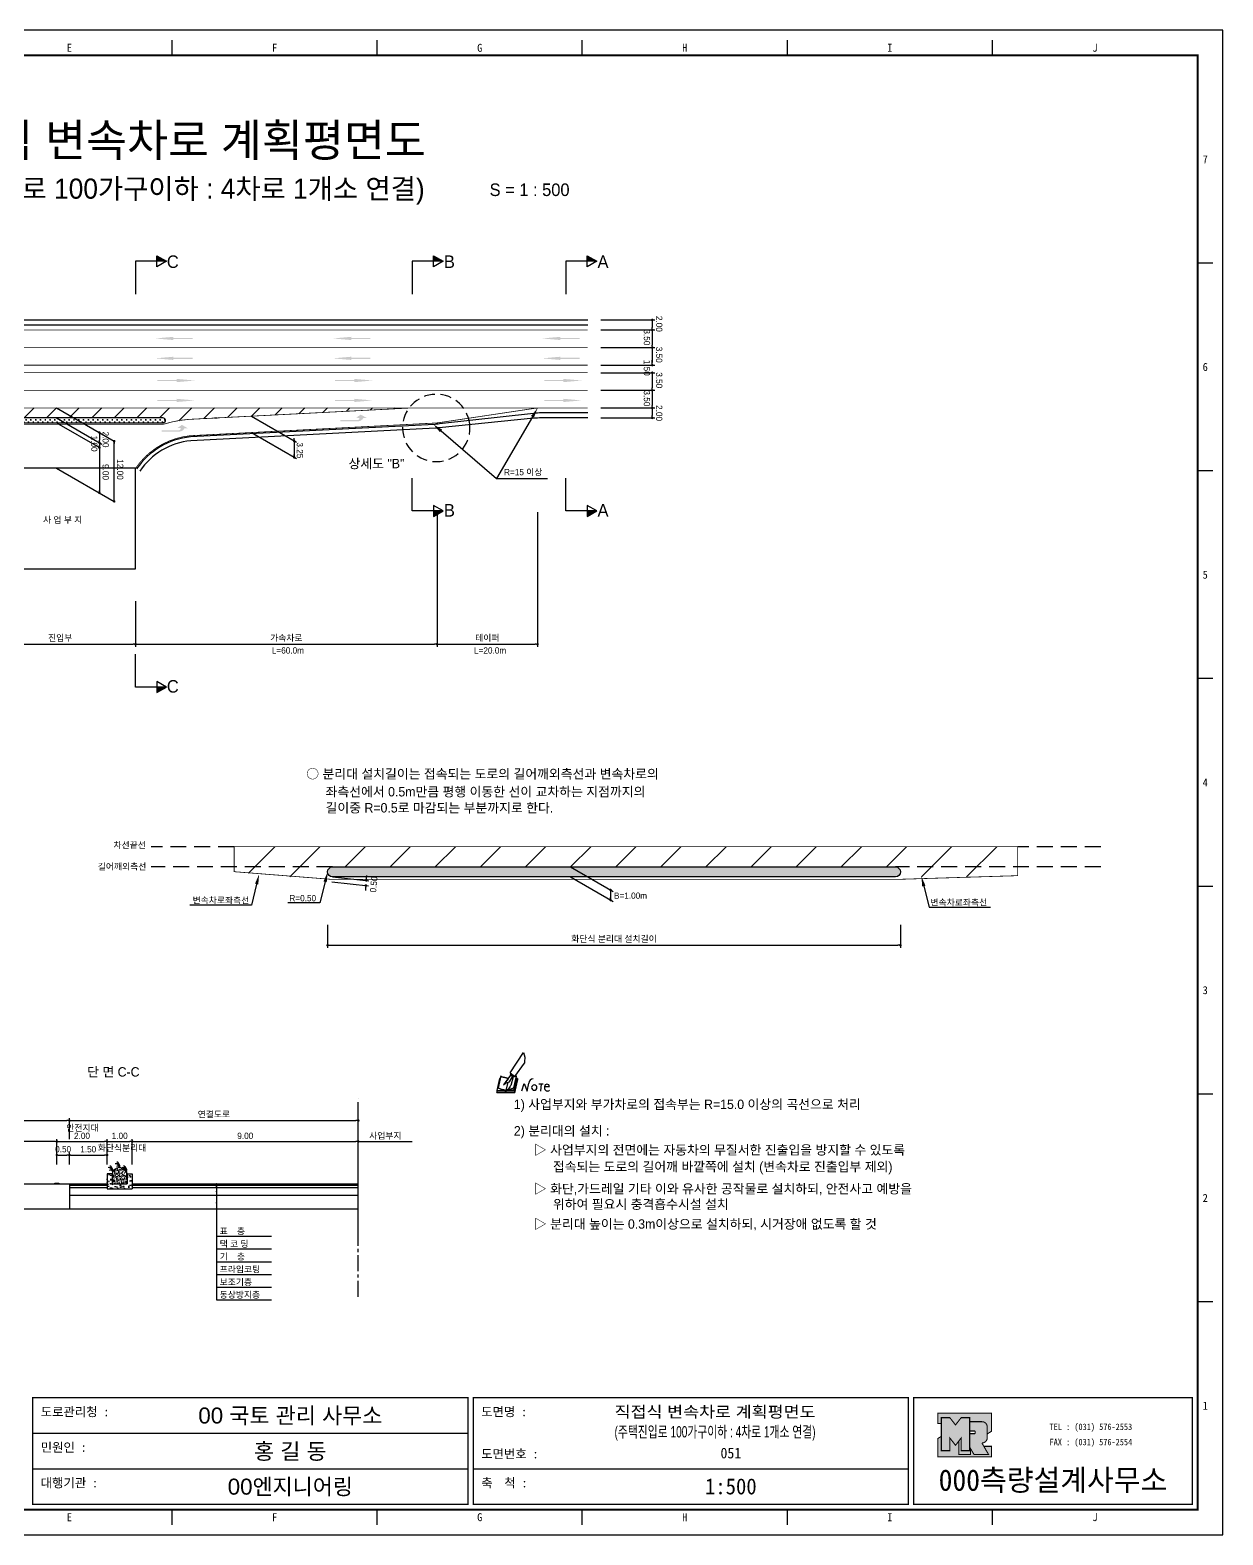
# Model space of a CAD drawing. Header units: millimetres. Extents: x 543 to 966, y 6 to 306.
# Drawn here: x 728.8 to 966.2, y 6.4 to 305.8 of the extents above; entities that cross this region are included whole.
import ezdxf
from ezdxf.enums import TextEntityAlignment as Align

# ---------------------------------------------------------------- set-up
doc = ezdxf.new("R2010")
doc.units = ezdxf.units.MM
doc.linetypes.add('CENTER', pattern=[50.8, 31.75, -6.35, 6.35, -6.35])
doc.linetypes.add('HIDDEN', pattern=[9.525, 6.35, -3.175])
for name, color, linetype in [('CC-GSTR-0004', 4, 'Continuous'), ('CM-LANE-0030', 30, 'Continuous'), ('CZ-DIMT-0002', 7, 'Continuous'), ('CZ-EXST-0002', 1, 'Continuous'), ('CZ-LIN1-0007', 7, 'Continuous'), ('CZ-LIN2-0003', 3, 'Continuous'), ('CZ-LINE-0001', 7, 'Continuous'), ('CZ-TEXT-BOX0', 7, 'Continuous'), ('TITLE', 7, 'Continuous')]:
    doc.layers.add(name, color=color, linetype=linetype)
doc.styles.add('견고딕', font='arial.ttf')
doc.styles.add('돋움', font='')
doc.styles.add('돋음체', font='')
doc.styles.get('돋움').set_extended_font_data('Dotum')
doc.styles.get('돋음체').set_extended_font_data('DotumChe')

# ---------------------------------------------------------------- blocks, each defined once
blk = doc.blocks.new('note')
for p, q in [((0.85, 3.5), (3.53, 7.57)), ((3.53, 7.57), (3.8, 6.64)), ((3.8, 6.64), (3.69, 5.72)), ((1, 3.1), (0.75, 2.77)), ((0.85, 3.5), (1.8, 2.79)), ((1, 3.4), (0.85, 3.21)), ((0.85, 3.21), (1.52, 2.71)), ((1.8, 2.79), (3.74, 5.46)), ((3.69, 5.72), (3.74, 5.46)), ((-1.24, 2.36), (-1.77, 0)), ((-1.77, 0), (1.77, 0)), ((-1.77, 0), (-1.77, -0.3)), ((-1.53, 0.52), (-1.55, 0.54)), ((-1.01, 2.9), (-1.53, 0.52)), ((-1.48, 0.48), (-1.53, 0.52)), ((-1.43, 0.44), (-1.48, 0.48)), ((-1.38, 0.41), (-1.43, 0.44)), ((-1.33, 0.4), (-1.38, 0.41)), ((-1.27, 0.37), (-1.33, 0.4)), ((-1.22, 0.35), (-1.27, 0.37)), ((-1.13, 2.36), (-1.24, 2.36)), ((-1.17, 0.33), (-1.22, 0.35)), ((-1.12, 0.32), (-1.17, 0.33)), ((-1.02, 0.25), (-1.12, 0.32)), ((-0.97, 0.22), (-1.02, 0.25)), ((-1, 2.9), (-1.01, 2.9)), ((-0.98, 2.85), (-1, 2.9)), ((-0.95, 2.8), (-0.98, 2.85)), ((-0.93, 0.21), (-0.97, 0.22)), ((-0.9, 2.75), (-0.95, 2.8)), ((-0.88, 0.19), (-0.93, 0.21)), ((-0.85, 2.72), (-0.9, 2.75)), ((-0.8, 0.18), (-0.88, 0.19)), ((-0.79, 2.69), (-0.85, 2.72)), ((-0.75, 0.17), (-0.8, 0.18)), ((-0.74, 2.68), (-0.79, 2.69)), ((-0.7, 0.16), (-0.75, 0.17)), ((-0.69, 2.65), (-0.74, 2.68)), ((-0.64, 0.15), (-0.7, 0.16)), ((-0.64, 2.65), (-0.69, 2.65)), ((-0.59, 2.63), (-0.64, 2.65)), ((-0.58, 0.14), (-0.64, 0.15)), ((-0.54, 2.62), (-0.59, 2.63)), ((-0.53, 0.13), (-0.58, 0.14)), ((-0.48, 2.61), (-0.54, 2.62)), ((-0.48, 0.12), (-0.53, 0.13)), ((-0.43, 2.61), (-0.48, 2.61)), ((-0.43, 0.11), (-0.48, 0.12)), ((0.75, 2.77), (-0.46, 1.16)), ((0.37, 2.24), (-0.46, 1.16)), ((-0.46, 1.16), (-0.08, 1.47)), ((-0.38, 2.59), (-0.43, 2.61)), ((-0.38, 0.08), (-0.43, 0.11)), ((-0.33, 2.59), (-0.38, 2.59)), ((-0.29, 0.06), (-0.38, 0.08)), ((-0.27, 2.58), (-0.33, 2.59)), ((-0.23, 0.05), (-0.29, 0.06)), ((-0.22, 2.57), (-0.27, 2.58)), ((-0.16, 0.04), (-0.23, 0.05)), ((-0.17, 2.56), (-0.22, 2.57)), ((-0.12, 2.55), (-0.17, 2.56)), ((-0.11, 0.03), (-0.16, 0.04)), ((-0.07, 2.53), (-0.12, 2.55)), ((-0.04, 0.02), (-0.11, 0.03)), ((-0.08, 1.47), (0.72, 1.75)), ((-0.01, 2.51), (-0.07, 2.53)), ((-0.05, -0.3), (-0.05, 0)), ((0, 0), (-0.04, 0.02)), ((0.04, 2.5), (-0.01, 2.51)), ((0.37, 1.63), (0, 0)), ((0, 0), (1.6, 0.53)), ((0, 0), (1.65, 0.18)), ((0, 0.01), (0.06, 0.04)), ((0, -0.3), (0, 0)), ((0.09, 2.48), (0.04, 2.5)), ((0.05, -0.3), (0.05, 0)), ((0.06, 0.04), (0.11, 0.07)), ((0.14, 2.48), (0.09, 2.48)), ((0.11, 0.07), (0.16, 0.09)), ((0.2, 2.47), (0.14, 2.48)), ((0.16, 0.09), (0.21, 0.12)), ((0.26, 2.43), (0.18, 2.46)), ((0.21, 0.12), (0.27, 0.14)), ((0.34, 2.4), (0.26, 2.43)), ((0.27, 0.14), (0.36, 0.19)), ((0.45, 2.37), (0.34, 2.4)), ((0.36, 0.19), (0.41, 0.22)), ((0.41, 0.22), (0.46, 0.27)), ((0.46, 0.27), (0.51, 0.3)), ((0.51, 0.3), (0.56, 0.34)), ((0.56, 0.34), (0.6, 0.4)), ((0.6, 0.4), (0.64, 0.45)), ((0.64, 0.45), (0.67, 0.51)), ((0.67, 0.51), (0.74, 0.58)), ((0.72, 1.75), (1.16, 2.53)), ((0.74, 0.58), (0.79, 0.63)), ((0.79, 0.63), (0.83, 0.68)), ((0.83, 0.68), (0.86, 0.73)), ((0.86, 0.73), (0.89, 0.79)), ((0.89, 0.84), (0.92, 0.89)), ((0.89, 0.79), (0.89, 0.84)), ((0.92, 0.89), (0.96, 0.95)), ((0.96, 0.95), (1.01, 0.97)), ((1.47, 2.74), (1.01, 0.97)), ((1.16, 2.53), (1.37, 2.82)), ((2.13, 2.84), (1.44, 2.63)), ((1.52, 2.71), (1.66, 2.9)), ((1.6, 0.53), (2.13, 2.84)), ((1.65, 0.18), (2.19, 2.48)), ((1.77, 0), (2.3, 2.36)), ((1.77, -0.3), (2.3, 2.07)), ((1.77, -0.38), (2.3, 1.99)), ((1.77, -0.44), (2.3, 1.93)), ((1.77, 0), (1.77, -0.3)), ((2.19, 2.48), (2.04, 2.47)), ((2.3, 2.36), (2.16, 2.36)), ((2.3, 2.36), (2.3, 2.07)), ((3.21, -0.08), (3.68, 1.4)), ((3.68, 1.4), (4.26, -0.14)), ((4.26, -0.14), (4.56, 1.44)), ((6.55, 1.34), (7.46, 1.34)), ((7.01, 1.34), (6.87, -0.11)), ((7.71, 0.77), (7.71, 0.55)), ((7.71, 0.77), (8.67, 0.77)), ((-1.77, -0.3), (1.77, -0.3)), ((-1.77, -0.43), (-1.77, -0.3)), ((-1.77, -0.37), (1.77, -0.37)), ((-1.77, -0.43), (1.77, -0.43))]:
    blk.add_line(p, q)
for centre, major_axis, start_param, end_param in [((0.4, 2.31), (0.0702, 0.0702), 3.283946, 6.425539), ((5.68, 1.23), (-0.806, 0.806), -0.591174, 0.597824), ((5.66, 0.58), (-0.378, 0.378), 3.926991, 10.210176), ((8.3, 0.49), (0.422, 0.422), 2.265602, 4.634911), ((8.19, 0.77), (-0.342, 0.342), 3.926991, 7.068583)]:
    blk.add_ellipse(centre, major_axis=major_axis, ratio=1, start_param=start_param, end_param=end_param)
blk = doc.blocks.new('_Dot')
at = {"color": 0, "linetype": 'ByBlock', "lineweight": -2}
blk.add_line((-0.5, 0), (-1, 0), dxfattribs=at)
at = {"color": 0, "linetype": 'ByBlock', "const_width": 0.5}
blk.add_lwpolyline([(-0.25, 0, 1), (0.25, 0, 1)], format="xyb", close=True, dxfattribs=at)

msp = doc.modelspace()

# ---------------------------------------------------------------- hatches: boundary and pattern name
at = {"layer": 'CM-LANE-0030'}
h = msp.add_hatch(dxfattribs=at)
h.set_pattern_fill('ANSI31', color=256, style=0)
h.set_pattern_definition([(45, (544.5834, 41.0683), (-2.245064, 2.245064), [])])
h.paths.add_polyline_path([(755.28, 228.6, -0.830663), (755.46, 227.64, 0.001236), (755.38, 227.6), (756.89, 227.6, -0.050333), (760.49, 228.32), (804.9, 230.6), (692.7, 230.6), (710.27, 228.99, -0.062108), (714.57, 227.6), (715.69, 227.6, 0.001633), (715.58, 227.66, -0.783474), (715.81, 228.6)])
at = {"layer": 'CZ-EXST-0002'}
h = msp.add_hatch(dxfattribs=at)
h.set_pattern_fill('AR-CONC', color=256, scale=0.01, style=0)
h.set_pattern_definition([(50, (-363.9591, 3559.076), (1.8218467, -0.15939086), [0.1905, -2.0955]), (355, (-363.9591, 3559.076), (-0.3524283, 1.9105664), [0.1524, -1.6764]), (100.451, (-363.8073, 3559.0628), (1.469425, 1.7511669), [0.1619, -1.7809]), (46.1842, (-363.9591, 3559.584), (2.7107904, -0.4204233), [0.28575, -3.14325]), (96.6356, (-363.7332, 3559.549), (2.3740423, 2.4742556), [0.24285, -2.67135]), (351.184, (-363.9591, 3559.584), (2.374046, 2.4742512), [0.2286, -2.5146]), (21, (-363.7051, 3559.457), (1.5161488, -1.0226552), [0.1905, -2.0955]), (326, (-363.7051, 3559.457), (0.6180203, 1.8418797), [0.1524, -1.6764]), (71.4514, (-363.5788, 3559.3719), (2.1341649, 0.8192286), [0.1619, -1.7809]), (37.5, (-363.95915, 3559.0761), (0.03088603, 0.84555039), [0, -1.65608, 0, -1.7018, 0, -1.68275]), (7.5, (-363.95915, 3559.0761), (0.66819663, 1.00180575), [0, -0.97028, 0, -1.61798, 0, -0.64135]), (327.5, (-364.52557, 3559.0761), (1.35590595, -0.05728744), [0, -0.635, 0, -1.9812, 0, -2.6289]), (317.5, (-364.7796, 3559.0761), (1.4812918, 0.2542649), [0, -0.8255, 0, -1.31572, 0, -1.8669])])
h.paths.add_polyline_path([(749.16, 75.23), (749.16, 78.23), (748.16, 78.23), (748.16, 76.23), (745.16, 76.23), (745.16, 78.23), (744.16, 78.23), (744.16, 75.23)])
h = msp.add_hatch(dxfattribs=at)
h.set_pattern_fill('AR-SAND', color=256, scale=0.01, style=0)
h.set_pattern_definition([(37.5, (-363.95915, 3559.07607), (-0.016000313, 0.489413237), [0, -0.38608, 0, -0.4318, 0, -0.41275]), (7.5, (-363.95915, 3559.0761), (0.44952328, 0.7168251), [0, -0.20828, 0, -0.34798, 0, -0.13335]), (327.5, (-364.27157, 3559.07607), (0.79099237, 0.001437185), [0, -0.127, 0, -0.4572, 0, -0.5969]), (317.5, (-364.27157, 3559.0761), (0.76355645, 0.22292932), [0, -0.0635, 0, -0.29972, 0, -0.3429])])
edge = h.paths.add_edge_path()
edge.add_ellipse((746.66, 78.23), major_axis=(-1.5, 0), ratio=0.829212, start_angle=180, end_angle=360)
edge.add_line((745.16, 78.23), (745.16, 76.23))
edge.add_line((745.16, 76.23), (748.16, 76.23))
edge.add_line((748.16, 76.23), (748.16, 78.23))
at = {"layer": 'CZ-LIN1-0007'}
for points in [[(757.37, 244.74), (757.37, 244.53), (761.19, 244.53), (761.19, 244.32), (757.37, 244.32), (757.37, 244.1), (753.72, 244.42)], [(792.74, 244.74), (792.74, 244.53), (796.56, 244.53), (796.56, 244.32), (792.74, 244.32), (792.74, 244.1), (789.09, 244.42)], [(834.38, 244.74), (834.38, 244.53), (838.2, 244.53), (838.2, 244.32), (834.38, 244.32), (834.38, 244.1), (830.73, 244.42)], [(757.37, 240.78), (757.37, 240.57), (761.19, 240.57), (761.19, 240.36), (757.37, 240.36), (757.37, 240.14), (753.72, 240.46)], [(792.74, 240.78), (792.74, 240.57), (796.56, 240.57), (796.56, 240.36), (792.74, 240.36), (792.74, 240.14), (789.09, 240.46)], [(834.38, 240.78), (834.38, 240.57), (838.2, 240.57), (838.2, 240.36), (834.38, 240.36), (834.38, 240.14), (830.73, 240.46)], [(757.98, 236.37), (757.98, 236.15), (754.15, 236.15), (754.15, 235.94), (757.98, 235.94), (757.98, 235.72), (761.63, 236.05)], [(793.35, 236.37), (793.35, 236.15), (789.52, 236.15), (789.52, 235.94), (793.35, 235.94), (793.35, 235.72), (797, 236.05)], [(834.98, 236.37), (834.98, 236.15), (831.16, 236.15), (831.16, 235.94), (834.98, 235.94), (834.98, 235.72), (838.63, 236.05)], [(757.98, 232.41), (757.98, 232.19), (754.15, 232.19), (754.15, 231.98), (757.98, 231.98), (757.98, 231.77), (761.63, 232.09)], [(793.35, 232.41), (793.35, 232.19), (789.52, 232.19), (789.52, 231.98), (793.35, 231.98), (793.35, 231.77), (797, 232.09)], [(834.98, 232.41), (834.98, 232.19), (831.16, 232.19), (831.16, 231.98), (834.98, 231.98), (834.98, 231.77), (838.63, 232.09)], [(794.14, 227.93, 0.267976), (795.17, 228.62), (795.8, 228.62), (794.63, 229.27), (793.69, 228.63), (794.38, 228.62, -0.504994), (794.07, 228.2), (790.61, 228.18), (790.61, 227.91)], [(758.56, 225.88, 0.267976), (759.58, 226.56), (760.21, 226.56), (759.04, 227.22), (758.1, 226.57), (758.79, 226.57, -0.504994), (758.48, 226.15), (755.02, 226.13), (755.02, 225.86)], [(734.53, 76.23), (734.53, 76.36), (733.78, 76.36), (733.78, 76.23)]]:
    msp.add_hatch(color=256, dxfattribs=at).paths.add_polyline_path(points)
at = {"layer": 'CZ-LIN2-0003'}
h = msp.add_hatch(dxfattribs=at)
h.set_pattern_fill('CROSS', color=256, scale=0.075, style=0)
h.set_pattern_definition([(0, (544.5834, 41.0683), (0.47625, 0.47625), [0.238125, -0.714375]), (90, (544.7025, 40.94924), (-0.47625, 0.47625), [0.238125, -0.714375])])
h.paths.add_polyline_path([(755.38, 227.6, -0.001236), (755.46, 227.64, 0.830663), (755.28, 228.6), (715.81, 228.6, 0.783474), (715.58, 227.66, -0.001633), (715.69, 227.6)])
h = msp.add_hatch(dxfattribs=at)
h.set_pattern_fill('CROSS', color=256, scale=0.15, style=0)
h.set_pattern_definition([(0, (476.3955, 623.4225), (0.9525, 0.9525), [0.47625, -1.42875]), (90, (476.6336, 623.1844), (-0.9525, 0.9525), [0.47625, -1.42875])])
h.paths.add_polyline_path([(901.06, 139.29), (789.04, 139.29, 1), (789.04, 137.29), (901.06, 137.29, 1)])
at = {"layer": 'CZ-LINE-0001'}
for points in [[(754.07, 260.87), (754.07, 259.77), (755.98, 259.77)], [(809.14, 260.87), (809.14, 259.77), (811.04, 259.77)], [(839.7, 260.87), (839.7, 259.77), (841.61, 259.77)], [(811.04, 210.1), (809.14, 210.1), (809.14, 209)], [(841.61, 210.1), (839.7, 210.1), (839.7, 209)], [(755.98, 175.07), (754.07, 175.07), (754.07, 173.97)]]:
    msp.add_hatch(color=256, dxfattribs=at).paths.add_polyline_path(points)
at = {"layer": 'TITLE', "ltscale": 150}
h = msp.add_hatch(color=8, dxfattribs=at)
edge = h.paths.add_edge_path()
edge.add_line((920.16, 30.62), (909.49, 30.62))
edge.add_line((909.49, 30.62), (909.49, 28.54))
edge.add_line((909.49, 28.54), (910.2, 28.54))
edge.add_line((910.2, 28.54), (910.2, 29.71))
edge.add_line((910.2, 29.71), (911.89, 29.71))
edge.add_line((911.89, 29.71), (913.02, 28.26))
edge.add_line((913.02, 28.26), (914.14, 29.71))
edge.add_line((914.14, 29.71), (915.84, 29.71))
edge.add_line((915.84, 29.71), (915.84, 28.91))
edge.add_line((915.84, 28.91), (918.27, 28.91))
edge.add_arc((918.27, 27.85), 1.07, 0, 90, ccw=False)
edge.add_line((919.34, 27.85), (919.34, 26.48))
edge.add_line((919.34, 26.48), (920.16, 26.99))
edge.add_line((920.16, 26.99), (920.16, 30.62))
h.paths.add_polyline_path([(913.7, 25.09), (913.02, 24.21), (911.89, 25.67), (911.89, 23.15), (910.2, 23.15), (910.2, 26), (909.49, 25.56), (909.49, 21.93), (920.16, 21.93), (920.16, 24.01), (918.66, 24.01), (919.61, 22.36), (916.71, 22.36), (916.01, 23.57), (916.01, 22.36), (913.7, 22.36)])
msp.add_hatch(color=5, dxfattribs=at).paths.add_polyline_path([(915.84, 29.71), (914.14, 29.71), (913.02, 28.26), (911.89, 29.71), (910.2, 29.71), (910.2, 23.15), (911.89, 23.15), (911.89, 25.67), (913.02, 24.21), (914.14, 25.67), (914.14, 23.15), (915.84, 23.15)])
h = msp.add_hatch(color=161, dxfattribs=at)
edge = h.paths.add_edge_path()
edge.add_arc((918.27, 27.85), 1.07, 360, 450)
edge.add_line((918.27, 28.91), (915.84, 28.91))
edge.add_line((915.84, 28.91), (915.84, 27.06))
edge.add_line((915.84, 27.06), (916.83, 27.06))
edge.add_arc((916.83, 26.95), 0.113, 0, 90, ccw=False)
edge.add_line((916.94, 26.95), (916.94, 26.64))
edge.add_arc((916.83, 26.64), 0.113, 270, 360, ccw=False)
edge.add_line((916.83, 26.53), (915.84, 26.53))
edge.add_line((915.84, 26.53), (915.84, 23.15))
edge.add_line((915.84, 23.15), (914.14, 23.15))
edge.add_line((914.14, 23.15), (914.14, 25.67))
edge.add_line((914.14, 25.67), (913.7, 25.09))
edge.add_line((913.7, 25.09), (913.7, 22.36))
edge.add_line((913.7, 22.36), (916.01, 22.36))
edge.add_line((916.01, 22.36), (916.01, 23.57))
edge.add_line((916.01, 23.57), (916.71, 22.36))
edge.add_line((916.71, 22.36), (919.61, 22.36))
edge.add_line((919.61, 22.36), (918.27, 24.67))
edge.add_arc((918.27, 25.74), 1.07, 270, 360)
edge.add_line((919.34, 25.74), (919.34, 27.85))

# ---------------------------------------------------------------- linework, layer by layer
at = {"color": 0, "linetype": 'ByBlock', "lineweight": -2}
for p, q in [((852.66, 247.85), (852.66, 247.6)), ((852.66, 246.35), (852.66, 246.6)), ((852.66, 245.85), (852.66, 245.6)), ((852.66, 242.85), (852.66, 243.1)), ((852.66, 242.35), (852.66, 242.1)), ((852.66, 239.35), (852.66, 239.6)), ((852.66, 239.35), (852.66, 239.6)), ((852.66, 237.35), (852.66, 237.1)), ((852.66, 237.35), (852.66, 237.1)), ((852.66, 234.35), (852.66, 234.6)), ((852.66, 233.85), (852.66, 233.6)), ((852.66, 230.85), (852.66, 231.1)), ((852.66, 230.35), (852.66, 230.1)), ((852.66, 228.85), (852.66, 229.1)), ((742.62, 225.45), (742.62, 225.2)), ((781.38, 224.3), (781.38, 224.55)), ((742.62, 223.95), (742.62, 224.2)), ((742.62, 223.45), (742.62, 223.2)), ((742.62, 222.95), (742.62, 223.2)), ((745.57, 223.74), (745.57, 223.49)), ((781.38, 223.8), (781.38, 223.55)), ((781.37, 221.05), (781.37, 221.3)), ((742.62, 213.95), (742.62, 214.2)), ((745.57, 212.24), (745.57, 212.49)), ((795.64, 135.34), (795.62, 135.09)), ((795.8, 136.83), (795.82, 137.08)), ((844.35, 134.46), (844.35, 134.21)), ((844.35, 132.96), (844.35, 133.21)), ((794.41, 84.64), (794.66, 84.64))]:
    msp.add_line(p, q, dxfattribs=at)
at = {"color": 0, "linetype": 'ByBlock', "const_width": 0.25}
for points in [[(852.66, 247.98, 1), (852.66, 248.23, 1)], [(852.66, 246.23, 1), (852.66, 245.98, 1)], [(852.66, 245.98, 1), (852.66, 246.23, 1)], [(852.66, 242.73, 1), (852.66, 242.48, 1)], [(852.66, 242.48, 1), (852.66, 242.73, 1)], [(852.66, 239.23, 1), (852.66, 238.98, 1)], [(852.66, 239.23, 1), (852.66, 238.98, 1)], [(852.66, 237.48, 1), (852.66, 237.73, 1)], [(852.66, 237.48, 1), (852.66, 237.73, 1)], [(852.66, 234.23, 1), (852.66, 233.98, 1)], [(852.66, 233.98, 1), (852.66, 234.23, 1)], [(852.66, 230.48, 1), (852.66, 230.73, 1)], [(852.66, 230.73, 1), (852.66, 230.48, 1)], [(852.66, 228.73, 1), (852.66, 228.48, 1)], [(742.62, 225.57, 1), (742.62, 225.82, 1)], [(742.62, 223.82, 1), (742.62, 223.57, 1)], [(742.62, 223.57, 1), (742.62, 223.82, 1)], [(742.62, 222.82, 1), (742.62, 222.57, 1)], [(745.57, 223.87, 1), (745.57, 224.12, 1)], [(781.38, 223.92, 1), (781.38, 224.17, 1)], [(781.38, 224.17, 1), (781.38, 223.92, 1)], [(781.37, 220.92, 1), (781.37, 220.67, 1)], [(742.62, 213.82, 1), (742.62, 213.57, 1)], [(745.57, 212.12, 1), (745.57, 211.87, 1)], [(795.65, 135.46, 1), (795.68, 135.71, 1)], [(795.78, 136.71, 1), (795.76, 136.46, 1)], [(844.35, 134.58, 1), (844.35, 134.83, 1)], [(844.35, 132.83, 1), (844.35, 132.58, 1)], [(794.28, 84.64, 1), (794.03, 84.64, 1)]]:
    msp.add_lwpolyline(points, format="xyb", close=True, dxfattribs=at)
at = {"layer": 'CC-GSTR-0004'}
for points in [[(669.83, 248.1), (839.83, 248.1)], [(669.83, 247.1), (839.83, 247.1)]]:
    msp.add_lwpolyline(points, dxfattribs=at)
for points in [[(839.83, 229.6), (830.67, 229.6, 0.028028), (829, 229.51), (810.3, 227.41), (810.3, 227.41, -0.015157), (809.39, 227.33), (809.39, 227.33), (760.75, 224.83, 0.221504), (750.04, 218.46)], [(839.83, 228.6), (830.58, 228.6, 0.02497), (829.09, 228.53), (810.25, 226.64, -0.0121), (809.52, 226.59), (760.81, 224.08, 0.221166), (750.66, 218.04)]]:
    msp.add_lwpolyline(points, format="xyb", dxfattribs=at)
at = {"layer": 'CM-LANE-0030'}
for p, q in [((772.29, 138.03), (777.55, 143.29)), ((780.53, 137.29), (786.53, 143.29)), ((791.51, 139.29), (795.51, 143.29)), ((800.49, 139.29), (804.49, 143.29)), ((809.47, 139.29), (813.47, 143.29)), ((818.45, 139.29), (822.45, 143.29)), ((827.43, 139.29), (831.43, 143.29)), ((836.41, 139.29), (840.41, 143.29)), ((845.39, 139.29), (849.39, 143.29)), ((854.37, 139.29), (858.37, 143.29)), ((863.35, 139.29), (867.35, 143.29)), ((872.33, 139.29), (876.33, 143.29)), ((881.31, 139.29), (885.31, 143.29)), ((890.29, 139.29), (894.29, 143.29)), ((899.27, 139.29), (903.27, 143.29)), ((906.25, 137.29), (912.25, 143.29)), ((915.23, 137.29), (921.23, 143.29))]:
    msp.add_line(p, q, dxfattribs=at)
at = {"layer": 'CM-LANE-0030', "const_width": 0.15}
for points in [[(669.83, 239.1), (839.83, 239.1)], [(669.83, 237.6), (839.83, 237.6)]]:
    msp.add_lwpolyline(points, dxfattribs=at)
msp.add_lwpolyline([(804.9, 230.6), (692.7, 230.6), (710.27, 228.99, -0.076684), (715.69, 227.35), (755.38, 227.35, -0.059037), (760.49, 228.32)], format="xyb", close=True, dxfattribs=at)
at = {"layer": 'CM-LANE-0030'}
msp.add_lwpolyline([(765.54, 228.6), (766.06, 228.6)], dxfattribs=at)
at = {"layer": 'CM-LANE-0030', "const_width": 0.15}
msp.add_lwpolyline([(769.45, 138.33), (789.04, 136.79), (901.06, 136.79), (925.4, 137.54), (925.4, 143.29), (769.45, 143.29)], close=True, dxfattribs=at)
at = {"layer": 'CZ-EXST-0002'}
for p, q in [((695.41, 76.23), (736.66, 76.23)), ((695.41, 71.23), (736.66, 71.23))]:
    msp.add_line(p, q, dxfattribs=at)
at = {"layer": 'CZ-LIN1-0007'}
for p, q in [((733.78, 76.23), (733.78, 76.36)), ((733.78, 76.36), (734.53, 76.36)), ((734.53, 76.23), (733.78, 76.23)), ((734.53, 76.36), (734.53, 76.23))]:
    msp.add_line(p, q, dxfattribs=at)
at = {"layer": 'CZ-LIN1-0007', "const_width": 0.15}
msp.add_lwpolyline([(669.83, 246.1), (839.83, 246.1)], dxfattribs=at)
at = {"layer": 'CZ-LIN1-0007', "linetype": 'HIDDEN', "const_width": 0.15}
for points in [[(669.83, 242.6), (839.83, 242.6)], [(669.83, 234.1), (839.83, 234.1)], [(804.9, 230.6), (830.95, 230.6)]]:
    msp.add_lwpolyline(points, dxfattribs=at)
at = {"layer": 'CZ-LIN1-0007', "const_width": 0.15}
msp.add_lwpolyline([(839.83, 230.6), (830.95, 230.6, 0.03724), (828.73, 230.44), (810.56, 227.71), (810.56, 227.71, -0.024362), (809.1, 227.57), (809.1, 227.57), (760.73, 225.07), (760.73, 225.07, 0.22161), (749.83, 218.6)], format="xyb", dxfattribs=at)
at = {"layer": 'CZ-LIN2-0003'}
for p, q in [((745.16, 78.23), (744.16, 78.23)), ((744.16, 78.23), (744.16, 75.23)), ((745.16, 78.23), (745.16, 76.23)), ((748.16, 78.23), (748.16, 76.23)), ((748.16, 78.23), (749.16, 78.23)), ((749.16, 78.23), (749.16, 75.23)), ((736.66, 76.23), (744.16, 76.23)), ((736.66, 75.98), (744.16, 75.98)), ((736.66, 75.48), (744.16, 75.48)), ((744.16, 75.23), (749.16, 75.23)), ((745.16, 76.23), (748.16, 76.23)), ((749.16, 76.23), (794.16, 76.23)), ((749.16, 75.98), (794.16, 75.98)), ((749.16, 75.48), (794.16, 75.48)), ((736.66, 73.98), (794.16, 73.98)), ((736.66, 71.23), (794.16, 71.23))]:
    msp.add_line(p, q, dxfattribs=at)
for points in [[(755.46, 227.64, 0.830663), (755.28, 228.6), (715.81, 228.6, 0.783474), (715.58, 227.66, -0.001633), (715.69, 227.6), (755.38, 227.6)], [(755.46, 227.64, 0.001236), (755.38, 227.6)]]:
    msp.add_lwpolyline(points, format="xyb", dxfattribs=at)
msp.add_lwpolyline([(749.83, 218.6), (719.83, 218.6), (719.83, 198.6), (749.83, 198.6)], close=True, dxfattribs=at)
msp.add_lwpolyline([(901.06, 137.29), (789.04, 137.29, -1), (789.04, 139.29), (901.06, 139.29, -1)], format="xyb", close=True, dxfattribs=at)
for centre, radius, start, end in [((744.39, 78.57), 0.88, 7.8639, 92.7752), ((744.85, 78.54), 0.44, 19.771, 124.0366), ((744.29, 78.91), 1, 347.1802, 67.3267), ((745.79, 79.35), 0.88, 7.8639, 92.7752), ((746.25, 79.33), 0.44, 19.771, 124.0366), ((745.68, 79.7), 1, 347.1802, 67.3267), ((747.18, 78.57), 0.88, 7.8639, 92.7752), ((747.64, 78.54), 0.44, 19.771, 124.0366), ((747.07, 78.91), 1, 347.1802, 67.3267)]:
    msp.add_arc(centre, radius, start, end, dxfattribs=at)
msp.add_ellipse((746.66, 78.23), major_axis=(-1.5, 0), ratio=0.829212, start_param=3.141593, end_param=6.283185, dxfattribs=at)
at = {"layer": 'CZ-LINE-0001'}
for p, q in [((754.07, 258.67), (754.07, 260.87)), ((754.07, 260.87), (755.98, 259.77)), ((809.14, 258.67), (809.14, 260.87)), ((809.14, 260.87), (811.04, 259.77)), ((839.7, 258.67), (839.7, 260.87)), ((839.7, 260.87), (841.61, 259.77)), ((755.98, 259.77), (749.83, 259.77)), ((749.83, 259.77), (749.83, 253.23)), ((755.98, 259.77), (754.07, 258.67)), ((811.04, 259.77), (804.9, 259.77)), ((804.9, 259.77), (804.9, 253.23)), ((811.04, 259.77), (809.14, 258.67)), ((841.61, 259.77), (835.46, 259.77)), ((835.46, 259.77), (835.46, 253.23)), ((841.61, 259.77), (839.7, 258.67)), ((842.43, 248.1), (853.16, 248.1)), ((842.43, 246.1), (853.16, 246.1)), ((842.43, 246.1), (853.16, 246.1)), ((852.66, 247.6), (852.66, 246.6)), ((852.66, 245.6), (852.66, 243.1)), ((842.43, 242.6), (853.16, 242.6)), ((842.43, 242.6), (853.16, 242.6)), ((852.66, 242.1), (852.66, 239.6)), ((852.66, 239.6), (852.66, 240.1)), ((842.43, 239.1), (853.16, 239.1)), ((842.43, 239.1), (853.16, 239.1)), ((842.43, 237.6), (853.16, 237.6)), ((842.43, 237.6), (853.16, 237.6)), ((852.66, 237.1), (852.66, 234.6)), ((852.66, 237.1), (852.66, 236.6)), ((842.43, 234.1), (853.16, 234.1)), ((842.43, 234.1), (853.16, 234.1)), ((852.66, 233.6), (852.66, 231.1)), ((734.12, 230.6), (745.57, 223.99)), ((842.43, 230.6), (853.16, 230.6)), ((842.43, 230.6), (853.16, 230.6)), ((734.12, 228.6), (743.12, 223.41)), ((734.12, 228.6), (743.12, 223.41)), ((734.12, 227.6), (742.62, 222.7)), ((772.88, 228.95), (781.88, 223.76)), ((842.43, 228.6), (853.16, 228.6)), ((852.66, 230.1), (852.66, 229.1)), ((742.62, 225.2), (742.62, 224.2)), ((772.87, 225.7), (781.87, 220.51)), ((742.62, 223.2), (742.62, 213.7)), ((745.57, 211.99), (745.57, 223.99)), ((781.38, 223.55), (781.38, 220.55)), ((734.12, 218.6), (745.57, 211.99)), ((804.9, 210.1), (804.9, 216.64)), ((821.64, 216.58), (831.84, 216.58)), ((835.46, 210.1), (835.46, 216.64)), ((811.04, 210.1), (804.9, 210.1)), ((811.04, 210.1), (809.14, 211.2)), ((809.14, 211.2), (809.14, 209)), ((809.14, 209), (811.04, 210.1)), ((809.83, 209.85), (809.83, 183.08)), ((809.83, 209.85), (809.83, 183.08)), ((829.83, 209.85), (829.83, 183.08)), ((841.61, 210.1), (835.46, 210.1)), ((841.61, 210.1), (839.7, 211.2)), ((839.7, 211.2), (839.7, 209)), ((839.7, 209), (841.61, 210.1)), ((749.83, 192.13), (749.83, 183.08)), ((749.83, 192.13), (749.83, 183.08)), ((720.33, 183.58), (749.33, 183.58)), ((750.33, 183.58), (809.33, 183.58)), ((810.33, 183.58), (829.33, 183.58)), ((749.83, 175.07), (749.83, 181.61)), ((755.98, 175.07), (749.83, 175.07)), ((755.98, 175.07), (754.07, 176.17)), ((754.07, 176.17), (754.07, 173.97)), ((754.07, 173.97), (755.98, 175.07)), ((836.41, 139.29), (844.85, 134.42)), ((788.89, 136.3), (796.16, 135.54)), ((788.99, 137.29), (796.27, 136.53)), ((795.62, 135.09), (795.56, 134.59)), ((795.82, 137.08), (795.88, 137.58)), ((836.41, 137.29), (844.85, 132.42)), ((844.35, 134.21), (844.35, 132.71)), ((788.04, 127.74), (788.04, 123.2)), ((902.06, 127.74), (902.06, 123.2)), ((788.54, 123.7), (901.56, 123.7)), ((695.91, 88.81), (736.16, 88.81)), ((736.66, 85.14), (736.66, 89.31)), ((736.66, 85.14), (736.66, 89.31)), ((737.16, 88.81), (793.66, 88.81)), ((794.16, 85.14), (794.16, 89.31)), ((733.66, 84.64), (717.16, 84.64)), ((734.16, 80.08), (734.16, 85.14)), ((734.16, 80.08), (734.16, 85.14)), ((734.66, 84.64), (743.66, 84.64)), ((744.16, 80.08), (744.16, 85.14)), ((744.16, 80.08), (744.16, 85.14)), ((744.66, 84.64), (748.66, 84.64)), ((749.16, 80.08), (749.16, 85.14)), ((749.16, 80.08), (749.16, 85.14)), ((749.66, 84.64), (793.66, 84.64)), ((794.16, 64.8), (794.16, 85.21)), ((794.16, 80.08), (794.16, 85.14)), ((794.16, 80.08), (794.16, 85.14)), ((794.66, 84.64), (804.88, 84.64)), ((734.16, 80.08), (734.16, 82.46)), ((734.66, 81.96), (736.16, 81.96)), ((736.66, 80.08), (736.66, 82.46)), ((736.66, 80.08), (736.66, 82.46)), ((737.16, 81.96), (743.66, 81.96)), ((744.16, 80.08), (744.16, 82.46)), ((736.66, 76.23), (736.66, 71.23)), ((765.92, 76.23), (765.92, 53.15)), ((765.92, 65.8), (776.86, 65.8)), ((765.92, 63.27), (776.86, 63.27)), ((765.92, 60.74), (776.86, 60.74)), ((765.92, 58.21), (776.86, 58.21)), ((765.92, 55.68), (776.86, 55.68)), ((765.92, 53.15), (776.86, 53.15))]:
    msp.add_line(p, q, dxfattribs=at)
at = {"layer": 'CZ-LINE-0001', "linetype": 'HIDDEN', "ltscale": 0.35}
msp.add_line((816.32, 227.39), (816.32, 227.39), dxfattribs=at)
at = {"layer": 'CZ-LINE-0001', "linetype": 'HIDDEN', "ltscale": 0.5}
for p, q in [((769.45, 143.29), (752.92, 143.29)), ((941.93, 143.29), (925.4, 143.29)), ((789.04, 139.29), (752.92, 139.29)), ((941.93, 139.29), (901.06, 139.29))]:
    msp.add_line(p, q, dxfattribs=at)
at = {"layer": 'CZ-LINE-0001', "linetype": 'CENTER', "ltscale": 0.1}
msp.add_line((794.16, 53.76), (794.16, 93.14), dxfattribs=at)
at = {"layer": 'CZ-LINE-0001'}
for points in [[(828.83, 228.84), (821.64, 216.58)], [(810.62, 226.02), (821.64, 216.58)], [(773.92, 135.87), (772.87, 131.69), (760.64, 131.69)], [(787.56, 136.31), (786.5, 132.13), (780.16, 132.13)]]:
    msp.add_lwpolyline(points, dxfattribs=at)
at = {"layer": 'CZ-LINE-0001', "extrusion": (0, 0, -1)}
msp.add_lwpolyline([(-906.71, 135.46), (-907.77, 131.27), (-919.99, 131.27)], dxfattribs=at)
at = {"layer": 'CZ-LINE-0001', "linetype": 'HIDDEN', "ltscale": 0.35}
msp.add_arc((809.67, 226.61), 6.7, 6.7667, 6.749, dxfattribs=at)
at = {"layer": 'CZ-LINE-0001', "linetype": 'ByBlock'}
for centre, start, end in [((765.92, 75.48), 0, 180), ((765.92, 75.48), 0, 180), ((765.92, 75.48), 180, 0), ((765.92, 75.48), 180, 0), ((765.92, 75.73), 0, 180), ((765.92, 75.73), 0, 180), ((765.92, 75.73), 180, 0), ((765.92, 75.73), 180, 0), ((765.92, 74.68), 0, 180), ((765.92, 74.68), 0, 180), ((765.92, 74.68), 180, 0), ((765.92, 74.68), 180, 0), ((765.92, 72.45), 0, 180), ((765.92, 72.45), 0, 180), ((765.92, 72.45), 180, 0), ((765.92, 72.45), 180, 0)]:
    msp.add_arc(centre, 0.0625, start, end, dxfattribs=at)
at = {"layer": 'CZ-LINE-0001'}
for centre, start, end in [((765.92, 76.17), 0, 180), ((765.92, 76.17), 0, 180), ((765.92, 76.17), 180, 0), ((765.92, 76.17), 180, 0), ((765.92, 75.97), 0, 180), ((765.92, 75.97), 0, 180), ((765.92, 75.97), 180, 0), ((765.92, 75.97), 180, 0)]:
    msp.add_arc(centre, 0.0625, start, end, dxfattribs=at)
for points in [[(828.54, 229), (829.84, 230.56), (829.11, 228.67)], [(810.4, 225.77), (809.1, 227.32), (810.84, 226.28)], [(773.6, 135.95), (774.41, 137.81), (774.25, 135.79)], [(787.23, 136.39), (788.04, 138.25), (787.88, 136.23)]]:
    msp.add_solid(points, dxfattribs=at)
at = {"layer": 'CZ-LINE-0001', "extrusion": (0, 0, -1)}
msp.add_solid([(-907.04, 135.54), (-906.23, 137.39), (-906.39, 135.37)], dxfattribs=at)
at = {"layer": 'TITLE', "color": 7, "linetype": 'Continuous'}
for p, q in [((757.08, 300.72), (757.08, 303.75)), ((797.91, 300.72), (797.91, 303.75)), ((838.73, 300.72), (838.73, 303.75)), ((879.56, 300.72), (879.56, 303.75)), ((920.38, 300.72), (920.38, 303.75)), ((964.23, 259.39), (961.2, 259.39)), ((964.23, 218.07), (961.2, 218.07)), ((964.23, 176.74), (961.2, 176.74)), ((964.23, 135.41), (961.2, 135.41)), ((964.23, 94.08), (961.2, 94.08)), ((964.23, 52.75), (961.2, 52.75)), ((757.08, 8.4), (757.08, 11.42)), ((797.91, 8.4), (797.91, 11.42)), ((838.73, 8.4), (838.73, 11.42)), ((879.56, 8.4), (879.56, 11.42)), ((920.38, 8.4), (920.38, 11.42))]:
    msp.add_line(p, q, dxfattribs=at)
at = {"layer": 'TITLE', "ltscale": 150}
for p, q in [((729.36, 26.63), (815.97, 26.63)), ((729.36, 19.56), (815.97, 19.56)), ((817.03, 19.56), (903.64, 19.56))]:
    msp.add_line(p, q, dxfattribs=at)
at = {"layer": 'TITLE'}
msp.add_line((961.32, 11.42), (552.46, 11.42), dxfattribs=at)
msp.add_lwpolyline([(542.88, 6.39), (966.24, 6.39), (966.24, 305.76), (542.88, 305.76)], close=True, dxfattribs=at)
at = {"layer": 'TITLE', "linetype": 'Continuous', "const_width": 0.403}
msp.add_lwpolyline([(552.96, 11.42), (552.96, 300.72), (961.2, 300.72), (961.2, 11.42)], close=True, dxfattribs=at)
at = {"layer": 'TITLE', "ltscale": 150}
for points, const_width in [([(815.97, 12.48), (729.36, 12.48), (729.36, 33.7), (815.97, 33.7)], 0.265), ([(817.03, 33.7), (903.64, 33.7), (903.64, 12.48), (817.03, 12.48)], 0.265), ([(960.14, 33.7), (960.14, 12.48), (904.7, 12.48), (904.7, 33.7), (960.14, 33.7)], 0.265), ([(915.84, 29.71), (914.14, 29.71), (913.02, 28.26), (911.89, 29.71), (910.2, 29.71), (910.2, 23.15), (911.89, 23.15), (911.89, 25.67), (913.02, 24.21), (914.14, 25.67), (914.14, 23.15), (915.84, 23.15)], 0.212), ([(913.7, 25.09), (913.02, 24.21), (911.89, 25.67), (911.89, 23.15), (910.2, 23.15), (910.2, 26), (909.49, 25.56), (909.49, 21.93), (920.16, 21.93), (920.16, 24.01), (918.66, 24.01), (919.61, 22.36), (916.71, 22.36), (916.01, 23.57), (916.01, 22.36), (913.7, 22.36)], 0.212)]:
    msp.add_lwpolyline(points, close=True, dxfattribs=dict(at, const_width=const_width))
at = {"layer": 'TITLE', "ltscale": 150, "const_width": 0.212}
for points in [[(920.16, 30.62), (909.49, 30.62), (909.49, 28.54), (910.2, 28.54), (910.2, 29.71), (911.89, 29.71), (913.02, 28.26), (914.14, 29.71), (915.84, 29.71), (915.84, 28.91), (918.27, 28.91, -0.414214), (919.34, 27.85), (919.34, 26.48), (920.16, 26.99)], [(919.34, 27.85, 0.414214), (918.27, 28.91), (915.84, 28.91), (915.84, 27.06), (916.83, 27.06, -0.414214), (916.94, 26.95), (916.94, 26.64, -0.414214), (916.83, 26.53), (915.84, 26.53), (915.84, 23.15), (914.14, 23.15), (914.14, 25.67), (913.7, 25.09), (913.7, 22.36), (916.01, 22.36), (916.01, 23.57), (916.71, 22.36), (919.61, 22.36), (918.27, 24.67, 0.414214), (919.34, 25.74)]]:
    msp.add_lwpolyline(points, format="xyb", close=True, dxfattribs=at)

# ---------------------------------------------------------------- block references
at = {"layer": 'CZ-LINE-0001', "xscale": 0.5, "yscale": 0.5, "zscale": 0.5}
for p in [(749.83, 183.58), (809.83, 183.58), (829.83, 183.58), (902.06, 123.7), (736.66, 88.81), (794.16, 88.81), (734.16, 84.64), (744.16, 84.64), (749.16, 84.64), (794.16, 84.64), (736.66, 81.96), (744.16, 81.96)]:
    msp.add_blockref('_Dot', p, dxfattribs=at)
at = {"layer": 'CZ-LINE-0001', "xscale": 0.5, "yscale": 0.5, "zscale": 0.5, "rotation": 180}
for p in [(749.83, 183.58), (809.83, 183.58), (788.04, 123.7), (736.66, 88.81), (734.16, 84.64), (744.16, 84.64), (749.16, 84.64), (734.16, 81.96), (736.66, 81.96)]:
    msp.add_blockref('_Dot', p, dxfattribs=at)
at = {"layer": 'CZ-TEXT-BOX0'}
msp.add_blockref('note', (823.52, 94.8), dxfattribs=at)

# ---------------------------------------------------------------- texts
at = {"layer": 'CZ-DIMT-0002', "style": '돋움'}
for s, height, p in [('C', 2.5, (757.23, 259.69)), ('B', 2.5, (812.29, 259.69)), ('A', 2.5, (842.86, 259.69)), ('상세도 "B"', 1.875, (797.77, 219.53)), ('R=15 이상', 1.25, (826.98, 217.83)), ('B', 2.5, (812.29, 210.23)), ('A', 2.5, (842.86, 210.23)), ('사 업 부 지', 1.25, (735.32, 208.32)), ('L=60.0m', 1.25, (780.15, 182.35)), ('L=20.0m', 1.25, (820.39, 182.35)), ('C', 2.5, (757.23, 175.2)), ('차선끝선', 1.25, (748.65, 143.63))]:
    msp.add_text(s, height=height, dxfattribs=at).set_placement(p, align=Align.MIDDLE_CENTER)
for s, p in [('2.00', (853.42, 248.91)), ('3.50', (850.98, 246.22)), ('3.50', (853.42, 242.76)), ('1.50', (850.98, 240.17)), ('3.50', (853.42, 237.69)), ('3.50', (850.98, 234.08)), ('2.00', (853.42, 231.16))]:
    msp.add_text(s, height=1.25, rotation=270, dxfattribs=at).set_placement(p)
for s, p in [('○ 분리대 설치길이는 접속되는 도로의 길어깨외측선과 변속차로의', (783.79, 157.8)), ('좌측선에서 0.5m만큼 평행 이동한 선이 교차하는 지점까지의', (787.64, 154.24)), ('길이중 R=0.5로 마감되는 부분까지로 한다.', (787.64, 151.04)), ('1) 사업부지와 부가차로의 접속부는 R=15.0 이상의 곡선으로 처리', (825.12, 92.05)), ('2) 분리대의 설치 :', (825.12, 86.78)), ('▷ 사업부지의 전면에는 자동차의 무질서한 진출입을 방지할 수 있도록', (829.1, 82.98)), ('접속되는 도로의 길어깨 바깥쪽에 설치 (변속차로 진출입부 제외)', (832.89, 79.65)), ('▷ 화단,가드레일 기타 이와 유사한 공작물로 설치하되, 안전사고 예방을', (829.1, 75.25)), ('위하여 필요시 충격흡수시설 설치', (832.89, 72.18)), ('▷ 분리대 높이는 0.3m이상으로 설치하되, 시거장애 없도록 할 것', (829.1, 68.24))]:
    msp.add_text(s, height=1.875, dxfattribs=at).set_placement(p, align=Align.MIDDLE_LEFT)
for s, p in [('길어깨외측선', (742.3, 138.72)), ('변속차로좌측선', (761.18, 132.01)), ('R=0.50', (780.44, 132.44)), ('B=1.00m', (845.04, 132.94)), ('변속차로좌측선', (908.04, 131.59)), ('안전지대', (736.04, 86.73)), ('화단식분리대', (742.31, 82.76)), ('사업부지', (796.32, 85.17)), ('표    층', (766.57, 66.19)), ('택 코 팅', (766.57, 63.66)), ('프라임코팅', (766.57, 58.6)), ('기    층', (766.57, 61.13)), ('보조기층', (766.57, 56.07)), ('동상방지층', (766.57, 53.54))]:
    msp.add_text(s, height=1.25, dxfattribs=at).set_placement(p)
at = {"layer": 'CZ-DIMT-0002', "char_height": 1.25, "attachment_point": 5, "style": '돋움'}
for s, insert, rotation in [('1.00', (741.6, 223.5), 270), ('\\A1;2.00', (743.87, 224.31), 270), ('3.25', (782.53, 222.15), 270), ('9.00', (743.87, 217.84), 270), ('12.00', (746.76, 218.35), 270), ('\\A1;0.50', (797.23, 135.79), 84.0289)]:
    msp.add_mtext(s, dxfattribs=dict(at, insert=insert, rotation=rotation))
at = {"layer": 'CZ-LINE-0001', "char_height": 1.25, "attachment_point": 5, "style": '돋움'}
for s, insert in [('\\A1;진입부', (734.83, 184.77)), ('\\A1;가속차로', (779.83, 184.77)), ('\\A1;테이퍼', (819.83, 184.77)), ('\\A1;화단식 분리대 설치길이', (845.05, 124.9)), ('\\A1;연결도로', (765.41, 90)), ('\\A1;2.00', (739.16, 85.78)), ('\\A1;1.00', (746.66, 85.78)), ('\\A1;9.00', (771.66, 85.78)), ('\\A1;0.50', (735.41, 83.12)), ('\\A1;1.50', (740.41, 83.1))]:
    msp.add_mtext(s, dxfattribs=dict(at, insert=insert))
at = {"layer": 'CZ-TEXT-BOX0', "style": '돋움'}
msp.add_text('단 면 C-C', height=1.875, dxfattribs=at).set_placement((745.4, 98.5), align=Align.MIDDLE_CENTER)
at = {"layer": 'TITLE', "color": 3, "linetype": 'Continuous', "style": '돋음체'}
for s, p in [('E', (736.67, 302.24)), ('F', (777.49, 302.24)), ('G', (818.32, 302.24)), ('H', (859.14, 302.24)), ('I', (899.97, 302.24)), ('J', (940.79, 302.24)), ('7', (962.72, 280.06)), ('6', (962.72, 238.74)), ('5', (962.72, 197.41)), ('4', (962.72, 156.08)), ('3', (962.72, 114.75)), ('2', (962.72, 73.42)), ('1', (962.72, 32.09)), ('E', (736.67, 9.91)), ('F', (777.49, 9.91)), ('G', (818.32, 9.91)), ('H', (859.14, 9.91)), ('I', (899.97, 9.91)), ('J', (940.79, 9.91))]:
    msp.add_text(s, height=1.59, dxfattribs=at).set_placement(p, align=Align.MIDDLE)
at = {"layer": 'TITLE', "style": '돋움'}
for s, height, p in [('직접식 변속차로 계획평면도', 6.5, (756.29, 283.85)), ('(주택진입로 100가구이하 : 4차로 1개소 연결)', 4, (756.34, 274.22))]:
    msp.add_text(s, height=height, dxfattribs=at).set_placement(p, align=Align.MIDDLE_CENTER)
msp.add_text('S = 1 : 500', height=2.5, dxfattribs=at).set_placement((820.29, 274), align=Align.MIDDLE_LEFT)
at = {"layer": 'TITLE', "style": '돋음체'}
for s, p in [('도로관리청 :', (730.95, 29.99)), ('도면명 :', (818.62, 29.99)), ('민원인 :', (730.95, 22.92)), ('도면번호 :', (818.62, 21.6)), ('대행기관 :', (730.95, 15.84)), ('축  척 :', (818.62, 15.84))]:
    msp.add_text(s, height=1.804, dxfattribs=at).set_placement(p)
at = {"layer": 'TITLE', "color": 7, "linetype": 'Continuous', "style": '견고딕'}
for s, height, p in [('00 국토 관리 사무소', 3.1832, (780.62, 30.17)), ('홍 길 동', 3.183, (780.62, 23.09)), ('00엔지니어링', 3.183, (780.62, 16.02))]:
    msp.add_text(s, height=height, dxfattribs=at).set_placement(p, align=Align.MIDDLE)
at = {"layer": 'TITLE', "style": '돋움'}
for s, width, p, p2 in [('직접식 변속차로 계획평면도', 1.010039, (845.16, 29.74), (885.16, 29.74)), ('(주택진입로 100가구이하 : 4차로 1개소 연결)', 0.618876, (845.16, 25.78), (885.16, 25.78))]:
    msp.add_text(s, height=2.25, dxfattribs=dict(at, width=width)).set_placement(p, p2, align=Align.FIT)
at = {"layer": 'TITLE', "color": 180, "style": '돋음체'}
for s, p in [('TEL : (031) 576-2553', (931.73, 27.26)), ('FAX : (031) 576-2554', (931.73, 24.23))]:
    msp.add_text(s, height=1.2733, dxfattribs=at).set_placement(p)
at = {"layer": 'TITLE', "linetype": 'Continuous', "style": '돋음체'}
for s, height, p in [('051', 2.122, (868.3, 22.66)), ('1:500', 3.183, (868.3, 16.02))]:
    msp.add_text(s, height=height, dxfattribs=at).set_placement(p, align=Align.MIDDLE)
at = {"layer": 'TITLE', "color": 180, "style": '돋음체'}
msp.add_text('000측량설계사무소', height=4.244, dxfattribs=at).set_placement((932.42, 15.17), align=Align.CENTER)

doc.saveas('drawing.dxf')
